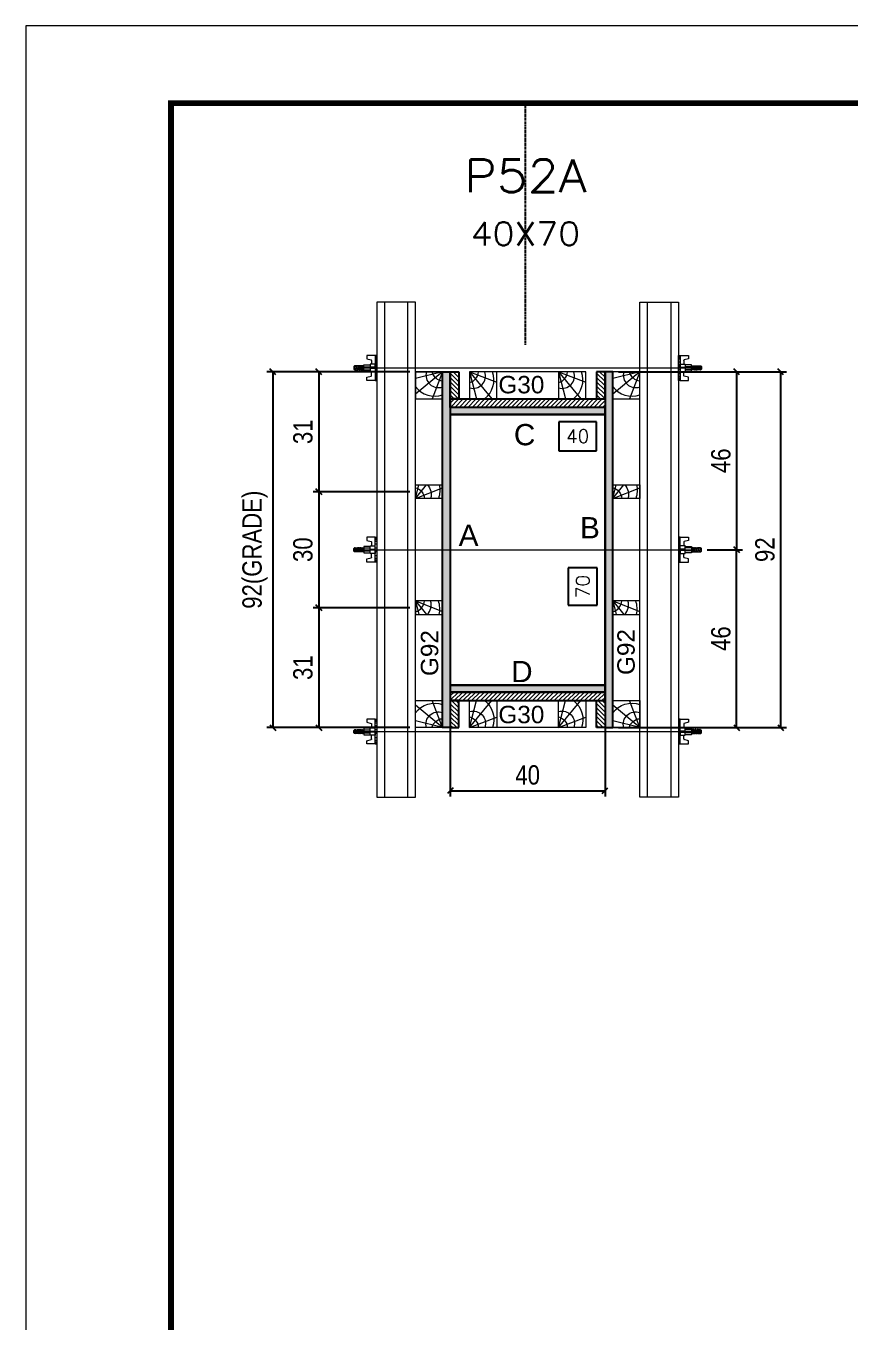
# Model space of a CAD drawing. Extents: x 2949 to 9203, y -16089 to 12527.
# Drawn here: x 2949 to 3375, y -8818 to -8148 of the extents above; entities that cross this region are included whole.
import ezdxf
from ezdxf.enums import TextEntityAlignment as Align

# ---------------------------------------------------------------- set-up
doc = ezdxf.new("R2010")
doc.units = 0
doc.linetypes.add('DASHED', pattern=[0.75, 0.5, -0.25])
doc.linetypes.add('HIDDEN', pattern=[0.375, 0.25, -0.125])
for name, color, linetype in [('CHAPA', 1, 'Continuous'), ('COTA', 241, 'Continuous'), ('MEIO_PONT', 93, 'Continuous'), ('Painéis', 200, 'Continuous'), ('SARRAFO', 251, 'Continuous'), ('Texto de Titulo', 7, 'Continuous'), ('Texto Qtd Sarr', 242, 'Continuous'), ('TEXTO_GERAL', 7, 'Continuous')]:
    doc.layers.add(name, color=color, linetype=linetype)
for name, color, linetype, lineweight in [('Folhas', 255, 'Continuous', 9), ('Hachura', 251, 'Continuous', 9), ('Madeira', 126, 'Continuous', 18), ('Perfil Metálico', 224, 'Continuous', 18), ('SARRAFO DE PRESSAO', 251, 'DASHED', 9), ('Texto Seção', 7, 'Continuous', 15)]:
    doc.layers.add(name, color=color, linetype=linetype, lineweight=lineweight)
doc.styles.add('ARIAL', font='arial.ttf')
doc.styles.add('COTA TECNICA 2X', font='techl___.ttf', dxfattribs={"height": 10})
doc.styles.add('ROMANS', font='romans.shx')
doc.styles.add('SANSSERIF', font='sas_____.pfb')
doc.dimstyles.new('SECAO PILAR', dxfattribs={"dimtxt": 10, "dimasz": 3, "dimexe": 3, "dimexo": 3, "dimgap": 3, "dimtad": 1, "dimdec": 1, "dimlfac": 0.5, "dimzin": 12, "dimdsep": 46, "dimtxsty": 'COTA TECNICA 2X', "dimblk1": 'OBLIQUE', "dimblk2": 'OBLIQUE', "dimsah": 1, "dimcen": 0.9, "dimclrd": 256, "dimclre": 256, "dimclrt": 256, "dimadec": 1, "dimazin": 3, "dimtfac": 1, "dimtdec": 1, "dimtmove": 0, "dimatfit": 3, "dimfxl": 1, "dimtolj": 1, "dimtzin": 12, "dimarcsym": 0})
doc.dimstyles.new('SECÇÃO 2', dxfattribs={"dimtxt": 7, "dimasz": 6, "dimexe": 0.18, "dimexo": 2, "dimgap": -4, "dimtad": 3, "dimdec": 1, "dimlfac": 0.5, "dimzin": 12, "dimdsep": 46, "dimtxsty": 'ROMANS', "dimblk": 'ARCHTICK', "dimcen": 0.09, "dimse1": 1, "dimse2": 1, "dimsd1": 1, "dimsd2": 1, "dimclrd": 180, "dimclre": 5, "dimclrt": 1, "dimadec": 0, "dimazin": 3, "dimtfac": 1, "dimtdec": 1, "dimtofl": 0, "dimtmove": 0, "dimatfit": 3, "dimldrblk": 'ARCHTICK', "dimfxl": 1, "dimtolj": 1, "dimtzin": 0, "dimarcsym": 0})

# ---------------------------------------------------------------- blocks, each defined once
blk = doc.blocks.new('9999999999')
at = {"layer": 'Folhas'}
blk.add_lwpolyline([(98138.98, 34190.21), (99623.98, 34190.21), (99623.98, 35240.21), (98138.98, 35240.21)], close=True, dxfattribs=at)
at = {"layer": 'Folhas', "color": 30, "const_width": 3}
blk.add_lwpolyline([(98213.98, 34230.21), (99583.98, 34230.21), (99583.98, 35200.21), (98213.98, 35200.21)], close=True, dxfattribs=at)
blk = doc.blocks.new('titulo1')
at = {"layer": 'Defpoints', "color": 252, "linetype": 'HIDDEN', "ltscale": 2}
blk.add_line((0, 0), (0, 125), dxfattribs=at)
at = {"layer": 'Defpoints', "style": 'ROMANS', "oblique": 15}
blk.add_attdef('FOLHA', text='', height=10, dxfattribs=at).set_placement((0, 15.58), align=Align.MIDDLE_CENTER)
at = {"layer": 'Texto Qtd Sarr', "color": 3, "style": 'ROMANS', "oblique": 15}
for tag, height, p in [('TITULO', 17, (0, 71.45)), ('SEÇÃO', 12, (0, 41.55))]:
    blk.add_attdef(tag, text='', height=height, dxfattribs=at).set_placement(p, align=Align.MIDDLE_CENTER)
blk = doc.blocks.new('*D2232')
at = {"layer": 'COTA', "color": 180, "lineweight": -2, "transparency": 16777216}
for p, q in [((3244.41, -8427.89), (3229.41, -8427.89)), ((3229.41, -8427.89), (3229.41, -8447.23)), ((3244.41, -8447.23), (3244.41, -8427.89)), ((3229.41, -8447.23), (3244.41, -8447.23))]:
    blk.add_line(p, q, dxfattribs=at)
at = {"layer": 'Defpoints', "color": 0, "transparency": 16777216}
for p in [(3168.41, -8348.49), (3168.41, -8488.49), (3248.41, -8488.49)]:
    blk.add_point(p, dxfattribs=at)
at = {"layer": 'COTA', "color": 1, "transparency": 16777216, "insert": (3236.91, -8437.56), "char_height": 7, "attachment_point": 5, "rotation": 90, "style": 'ROMANS'}
blk.add_mtext('\\A1;70', dxfattribs=at)
blk = doc.blocks.new('_ArchTick')
at = {"color": 0, "linetype": 'ByBlock', "const_width": 0.15}
blk.add_lwpolyline([(-0.5, -0.5), (0.5, 0.5)], dxfattribs=at)
blk = doc.blocks.new('_Oblique')
at = {"color": 0, "linetype": 'ByBlock', "lineweight": -2}
blk.add_line((-0.5, -0.5), (0.5, 0.5), dxfattribs=at)
blk = doc.blocks.new('*D2233')
at = {"layer": 'COTA', "lineweight": -2, "transparency": 16777216}
for p, q in [((3255.41, -8326.49), (3342.19, -8326.49)), ((3339.19, -8326.49), (3339.19, -8510.49)), ((3255.41, -8510.49), (3342.19, -8510.49))]:
    blk.add_line(p, q, dxfattribs=at)
at = {"layer": 'Defpoints', "color": 0, "transparency": 16777216}
for p in [(3252.41, -8326.49), (3252.41, -8510.49), (3339.19, -8510.49)]:
    blk.add_point(p, dxfattribs=at)
at = {"layer": 'COTA', "lineweight": -2, "transparency": 16777216, "xscale": 3, "yscale": 3, "zscale": 3}
for p, rotation in [((3339.19, -8326.49), 90), ((3339.19, -8510.49), 270)]:
    blk.add_blockref('_Oblique', p, dxfattribs=dict(at, rotation=rotation))
at = {"layer": 'COTA', "transparency": 16777216, "insert": (3331.1, -8418.49), "char_height": 10, "attachment_point": 5, "rotation": 90, "style": 'COTA TECNICA 2X'}
blk.add_mtext('\\A1;92', dxfattribs=at)
blk = doc.blocks.new('*D2234')
at = {"layer": 'COTA', "lineweight": -2, "transparency": 16777216}
for p, q in [((3289.41, -8326.49), (3319.42, -8326.49)), ((3316.42, -8326.49), (3316.42, -8418.49)), ((3301.21, -8418.49), (3319.42, -8418.49))]:
    blk.add_line(p, q, dxfattribs=at)
at = {"layer": 'Defpoints', "color": 0, "transparency": 16777216}
for p in [(3286.41, -8326.49), (3298.21, -8418.49), (3316.42, -8418.49)]:
    blk.add_point(p, dxfattribs=at)
at = {"layer": 'COTA', "lineweight": -2, "transparency": 16777216, "xscale": 3, "yscale": 3, "zscale": 3}
for p, rotation in [((3316.42, -8326.49), 90), ((3316.42, -8418.49), 270)]:
    blk.add_blockref('_Oblique', p, dxfattribs=dict(at, rotation=rotation))
at = {"layer": 'COTA', "transparency": 16777216, "insert": (3308.32, -8372.49), "char_height": 10, "attachment_point": 5, "rotation": 90, "style": 'COTA TECNICA 2X'}
blk.add_mtext('\\A1;46', dxfattribs=at)
blk = doc.blocks.new('*D2235')
at = {"layer": 'COTA', "lineweight": -2, "transparency": 16777216}
for p, q in [((3301.21, -8418.49), (3319.42, -8418.49)), ((3316.42, -8510.49), (3316.42, -8418.49)), ((3289.41, -8510.49), (3319.42, -8510.49))]:
    blk.add_line(p, q, dxfattribs=at)
at = {"layer": 'Defpoints', "color": 0, "transparency": 16777216}
for p in [(3298.21, -8418.49), (3316.42, -8418.49), (3286.41, -8510.49)]:
    blk.add_point(p, dxfattribs=at)
at = {"layer": 'COTA', "lineweight": -2, "transparency": 16777216, "xscale": 3, "yscale": 3, "zscale": 3}
for p, rotation in [((3316.42, -8418.49), 90), ((3316.42, -8510.49), 270)]:
    blk.add_blockref('_Oblique', p, dxfattribs=dict(at, rotation=rotation))
at = {"layer": 'COTA', "transparency": 16777216, "insert": (3308.32, -8464.49), "char_height": 10, "attachment_point": 5, "rotation": 90, "style": 'COTA TECNICA 2X'}
blk.add_mtext('\\A1;46', dxfattribs=at)
blk = doc.blocks.new('*D2236')
at = {"layer": 'COTA', "color": 180, "lineweight": -2, "transparency": 16777216}
for p, q in [((3243.91, -8352.28), (3224.58, -8352.28)), ((3224.58, -8352.28), (3224.58, -8367.28)), ((3243.91, -8367.28), (3243.91, -8352.28)), ((3224.58, -8367.28), (3243.91, -8367.28))]:
    blk.add_line(p, q, dxfattribs=at)
at = {"layer": 'Defpoints', "color": 0, "transparency": 16777216}
for p in [(3168.41, -8348.49), (3248.41, -8348.49), (3248.41, -8371.28)]:
    blk.add_point(p, dxfattribs=at)
at = {"layer": 'COTA', "color": 1, "transparency": 16777216, "insert": (3234.25, -8359.78), "char_height": 7, "attachment_point": 5, "style": 'ROMANS'}
blk.add_mtext('\\A1;40', dxfattribs=at)
blk = doc.blocks.new('PONTALETE')
at = {"layer": 'Madeira'}
for q in [(2.71, 7), (7, 5.76), (7, 1.74)]:
    blk.add_line((0, 0), q, dxfattribs=at)
blk.add_lwpolyline([(0, 0), (7, 0), (7, 7), (0, 7)], close=True, dxfattribs=at)
for centre, radius, start, end in [((2.04, 0.06), 6.23, 37.2818, 109.0913), ((1.09, 0.9), 3.19, 343.603, 109.9847), ((-0.21, -0.78), 3.09, 14.6322, 86.0383)]:
    blk.add_arc(centre, radius, start, end, dxfattribs=at)
blk = doc.blocks.new('*D2237')
at = {"layer": 'COTA', "lineweight": -2, "transparency": 16777216}
for p, q in [((3147.41, -8326.49), (3073.64, -8326.49)), ((3076.64, -8326.49), (3076.64, -8510.49)), ((3147.41, -8510.49), (3073.64, -8510.49))]:
    blk.add_line(p, q, dxfattribs=at)
at = {"layer": 'Defpoints', "color": 0, "transparency": 16777216}
for p in [(3150.41, -8326.49), (3076.64, -8510.49), (3150.41, -8510.49)]:
    blk.add_point(p, dxfattribs=at)
at = {"layer": 'COTA', "lineweight": -2, "transparency": 16777216, "xscale": 3, "yscale": 3, "zscale": 3}
for p, rotation in [((3076.64, -8326.49), 90), ((3076.64, -8510.49), 270)]:
    blk.add_blockref('_Oblique', p, dxfattribs=dict(at, rotation=rotation))
at = {"layer": 'COTA', "transparency": 16777216, "insert": (3067.42, -8418.49), "char_height": 10, "attachment_point": 5, "rotation": 90, "style": 'COTA TECNICA 2X'}
blk.add_mtext('\\A1;92(GRADE)', dxfattribs=at)
blk = doc.blocks.new('MEIO PONTALETE')
at = {"layer": 'Madeira'}
for q in [(2.71, 7), (3.5, 2.88), (3.5, 0.87)]:
    blk.add_line((0, 0), q, dxfattribs=at)
blk.add_lwpolyline([(0, 0), (3.5, 0), (3.5, 7), (0, 7)], close=True, dxfattribs=at)
for centre, radius, start, end in [((2.04, 0.06), 6.23, 76.4499, 109.0913), ((1.09, 0.9), 3.19, 40.9063, 109.9847), ((-0.21, -0.78), 3.09, 14.6322, 86.0383)]:
    blk.add_arc(centre, radius, start, end, dxfattribs=at)
blk = doc.blocks.new('*D2238')
at = {"layer": 'COTA', "lineweight": -2, "transparency": 16777216}
for p, q in [((3147.41, -8448.49), (3097.48, -8448.49)), ((3100.48, -8448.49), (3100.48, -8510.49)), ((3147.41, -8510.49), (3097.48, -8510.49))]:
    blk.add_line(p, q, dxfattribs=at)
at = {"layer": 'Defpoints', "color": 0, "transparency": 16777216}
for p in [(3150.41, -8448.49), (3100.48, -8510.49), (3150.41, -8510.49)]:
    blk.add_point(p, dxfattribs=at)
at = {"layer": 'COTA', "lineweight": -2, "transparency": 16777216, "xscale": 3, "yscale": 3, "zscale": 3}
for p, rotation in [((3100.48, -8448.49), 90), ((3100.48, -8510.49), 270)]:
    blk.add_blockref('_Oblique', p, dxfattribs=dict(at, rotation=rotation))
at = {"layer": 'COTA', "transparency": 16777216, "insert": (3092.26, -8479.49), "char_height": 10, "attachment_point": 5, "rotation": 90, "style": 'COTA TECNICA 2X'}
blk.add_mtext('\\A1;31', dxfattribs=at)
blk = doc.blocks.new('C')
at = {"layer": 'Hachura', "color": 0}
for p, q in [((0, 3.22), (0, -3.22)), ((0.45, 3.22), (0, 3.22)), ((0.46, 3.16), (0, 3.16)), ((0.46, 3.05), (0, 3.05)), ((0.46, 2.88), (0, 2.88)), ((0, 2.75), (0, -1.16)), ((0.46, 2.65), (0, 2.65)), ((0.46, 2.23), (0, 2.23)), ((0.46, 1.51), (0, 1.51)), ((0.39, 0.49), (0.17, 0.49)), ((0.45, -3.23), (0.45, 3.22)), ((0.45, 3.22), (2.58, 3.22)), ((1.74, 0.97), (0.45, 0.97)), ((1.45, 0.1), (0.45, 0.1)), ((1.35, 1.94), (1.35, 0.96)), ((2.58, 2.39), (1.47, 2.09)), ((1.74, -0.97), (1.74, 0.97)), ((1.74, 0.97), (1.74, 0.84)), ((1.74, 0.97), (1.74, 0.84)), ((1.74, 0.84), (3.35, 0.84)), ((3.35, 0.45), (1.74, 0.45)), ((2.58, 3.22), (2.58, 2.39)), ((3.32, 0.84), (3.32, -0.84)), ((3.35, 0.84), (3.35, -0.84)), ((3.68, 0.45), (3.35, 0.45)), ((3.84, -0.52), (3.35, 0.45)), ((3.35, 0.06), (3.67, -0.57)), ((3.68, 0.45), (4.16, -0.52)), ((3.72, 0.5), (4.25, -0.57)), ((4.37, -0.55), (3.83, 0.53)), ((4.15, 0.45), (3.93, 0.45)), ((4.42, -0.52), (3.93, 0.45)), ((4.15, 0.45), (4.26, 0.45)), ((4.26, 0.45), (4.74, -0.52)), ((4.3, 0.5), (4.83, -0.57)), ((4.95, -0.55), (4.41, 0.53)), ((4.51, 0.45), (4.84, 0.45)), ((5, -0.52), (4.51, 0.45)), ((4.84, 0.45), (5.32, -0.52)), ((4.88, 0.5), (5.41, -0.57)), ((5.53, -0.55), (4.99, 0.53)), ((5.58, -0.52), (5.09, 0.45)), ((5.42, 0.45), (5.09, 0.45)), ((5.58, -0.52), (5.09, 0.45)), ((5.42, 0.45), (5.74, -0.19)), ((5.46, 0.5), (5.74, -0.07)), ((5.74, 0.19), (5.57, 0.53)), ((5.74, 0.32), (5.68, 0.45)), ((5.68, 0.45), (5.74, 0.45)), ((5.74, 0.45), (5.9, 0.29)), ((5.74, 0.45), (5.74, -0.52)), ((5.9, -0.36), (5.9, 0.29)), ((0.45, 0), (0, 0)), ((0.46, -1.52), (0, -1.52)), ((0.46, -2.23), (0, -2.23)), ((0.46, -2.65), (0, -2.65)), ((0.46, -2.88), (0, -2.88)), ((0.46, -3.05), (0, -3.05)), ((0.46, -3.16), (0, -3.16)), ((0, -3.22), (2.57, -3.22)), ((0.08, -0.48), (0.29, -0.48)), ((0.29, -0.48), (0.4, -0.48)), ((0.45, 0), (0.45, -0.97)), ((0.45, -0.16), (1.45, -0.16)), ((0.45, -0.65), (0.45, -0.32)), ((0.45, -3.23), (0.45, -0.65)), ((0.45, -0.97), (1.74, -0.97)), ((1.35, -1.94), (1.35, -0.97)), ((2.58, -2.39), (1.47, -2.1)), ((3.35, -0.32), (1.74, -0.32)), ((3.35, -0.84), (1.74, -0.84)), ((2.58, -3.23), (2.58, -2.39)), ((3.35, -0.07), (3.58, -0.52)), ((3.35, -0.52), (3.58, -0.52)), ((3.84, -0.52), (4.16, -0.52)), ((4.42, -0.52), (4.74, -0.52)), ((4.63, -0.52), (4.74, -0.52)), ((5, -0.52), (5.32, -0.52)), ((5.58, -0.52), (5.74, -0.52)), ((5.74, -0.52), (5.9, -0.36)), ((5.74, -0.52), (5.74, -0.52))]:
    blk.add_line(p, q, dxfattribs=at)
for centre, radius, start, end in [((1.52, 1.94), 0.161, 104.7436, 180), ((1.44, -0.03), 0.129, 272.695, 87.305), ((3.81, 0.39), 0.143, 25.5688, 154.4312), ((4.39, 0.39), 0.143, 25.5688, 154.4312), ((4.97, 0.39), 0.143, 25.5688, 154.4312), ((5.55, 0.39), 0.143, 25.5688, 154.4312), ((0.17, -0.37), 0.174, 221.744, 317.8592), ((1.52, -1.94), 0.161, 180, 255.2564), ((3.71, -0.4), 0.174, 222.1408, 318.256), ((4.29, -0.4), 0.174, 222.1408, 318.256), ((4.87, -0.4), 0.174, 222.1408, 318.256), ((5.45, -0.4), 0.174, 222.1408, 318.256), ((5.61, -0.4), 0.174, 317.8592, 318.256)]:
    blk.add_arc(centre, radius, start, end, dxfattribs=at)
blk = doc.blocks.new('*D2239')
at = {"layer": 'COTA', "lineweight": -2, "transparency": 16777216}
for p, q in [((3147.41, -8326.49), (3097.48, -8326.49)), ((3100.48, -8326.49), (3100.48, -8388.49)), ((3147.41, -8388.49), (3097.48, -8388.49))]:
    blk.add_line(p, q, dxfattribs=at)
at = {"layer": 'Defpoints', "color": 0, "transparency": 16777216}
for p in [(3150.41, -8326.49), (3100.48, -8388.49), (3150.41, -8388.49)]:
    blk.add_point(p, dxfattribs=at)
at = {"layer": 'COTA', "lineweight": -2, "transparency": 16777216, "xscale": 3, "yscale": 3, "zscale": 3}
for p, rotation in [((3100.48, -8326.49), 90), ((3100.48, -8388.49), 270)]:
    blk.add_blockref('_Oblique', p, dxfattribs=dict(at, rotation=rotation))
at = {"layer": 'COTA', "transparency": 16777216, "insert": (3092.26, -8357.49), "char_height": 10, "attachment_point": 5, "rotation": 90, "style": 'COTA TECNICA 2X'}
blk.add_mtext('\\A1;31', dxfattribs=at)
blk = doc.blocks.new('*D2240')
at = {"layer": 'COTA', "lineweight": -2, "transparency": 16777216}
for p, q in [((3147.41, -8388.49), (3097.48, -8388.49)), ((3100.48, -8388.49), (3100.48, -8448.49)), ((3147.41, -8448.49), (3097.48, -8448.49))]:
    blk.add_line(p, q, dxfattribs=at)
at = {"layer": 'Defpoints', "color": 0, "transparency": 16777216}
for p in [(3150.41, -8388.49), (3100.48, -8448.49), (3150.41, -8448.49)]:
    blk.add_point(p, dxfattribs=at)
at = {"layer": 'COTA', "lineweight": -2, "transparency": 16777216, "xscale": 3, "yscale": 3, "zscale": 3}
for p, rotation in [((3100.48, -8388.49), 90), ((3100.48, -8448.49), 270)]:
    blk.add_blockref('_Oblique', p, dxfattribs=dict(at, rotation=rotation))
at = {"layer": 'COTA', "transparency": 16777216, "insert": (3092.26, -8418.49), "char_height": 10, "attachment_point": 5, "rotation": 90, "style": 'COTA TECNICA 2X'}
blk.add_mtext('\\A1;30', dxfattribs=at)
blk = doc.blocks.new('*D2256')
at = {"layer": 'COTA', "lineweight": -2, "transparency": 16777216}
for p, q in [((3168.41, -8495.09), (3168.41, -8546.13)), ((3248.41, -8495.09), (3248.41, -8546.13)), ((3168.41, -8543.13), (3248.41, -8543.13))]:
    blk.add_line(p, q, dxfattribs=at)
at = {"layer": 'Defpoints', "color": 0, "transparency": 16777216}
for p in [(3168.41, -8492.09), (3248.41, -8492.09), (3248.41, -8543.13)]:
    blk.add_point(p, dxfattribs=at)
at = {"layer": 'COTA', "lineweight": -2, "transparency": 16777216, "xscale": 3, "yscale": 3, "zscale": 3, "rotation": 180}
blk.add_blockref('_Oblique', (3168.41, -8543.13), dxfattribs=at)
at = {"layer": 'COTA', "lineweight": -2, "transparency": 16777216, "xscale": 3, "yscale": 3, "zscale": 3}
blk.add_blockref('_Oblique', (3248.41, -8543.13), dxfattribs=at)
at = {"layer": 'COTA', "transparency": 16777216, "insert": (3208.41, -8535.03), "char_height": 10, "attachment_point": 5, "style": 'COTA TECNICA 2X'}
blk.add_mtext('\\A1;40', dxfattribs=at)

msp = doc.modelspace()

# ---------------------------------------------------------------- hatches: boundary and pattern name
at = {"layer": 'Hachura'}
h = msp.add_hatch(color=256, dxfattribs=at)
h.dxf.hatch_style = 1
h.paths.add_polyline_path([(3168.41, -8510.49), (3164.41, -8510.49), (3164.41, -8326.49), (3168.41, -8326.49)])
h = msp.add_hatch(color=256, dxfattribs=at)
h.dxf.hatch_style = 1
h.paths.add_polyline_path([(3168.41, -8510.49), (3164.41, -8510.49), (3164.41, -8326.49), (3168.41, -8326.49)])
h = msp.add_hatch(dxfattribs=at)
h.set_pattern_fill('ANSI31', color=256, scale=0.5, angle=90, style=0)
h.set_pattern_definition([(135, (-19722.9938, 797.4608), (-1.12253202, -1.12253202), [])])
h.paths.add_polyline_path([(3168.41, -8340.49), (3172.81, -8340.49), (3172.81, -8326.49), (3168.41, -8326.49)])
h = msp.add_hatch(dxfattribs=at)
h.set_pattern_fill('ANSI31', color=256, scale=0.5, angle=90, style=0)
h.set_pattern_definition([(135, (-19680.9938, 797.4608), (-1.12253202, -1.12253202), [])])
h.paths.add_polyline_path([(3248.41, -8340.49), (3244.01, -8340.49), (3244.01, -8326.49), (3248.41, -8326.49)])
h = msp.add_hatch(color=256, dxfattribs=at)
h.dxf.hatch_style = 1
h.paths.add_polyline_path([(3248.41, -8510.49), (3252.41, -8510.49), (3252.41, -8326.49), (3248.41, -8326.49)])
h = msp.add_hatch(color=256, dxfattribs=at)
h.dxf.hatch_style = 1
h.paths.add_polyline_path([(3248.41, -8510.49), (3252.41, -8510.49), (3252.41, -8326.49), (3248.41, -8326.49)])
h = msp.add_hatch(dxfattribs=at)
h.set_pattern_fill('ANSI31', color=256, scale=0.5, style=0)
h.set_pattern_definition([(45, (12342.3662, 14584.5172), (-1.12253202, 1.12253202), [])])
h.paths.add_polyline_path([(3248.41, -8344.89), (3248.41, -8340.49), (3168.41, -8340.49), (3168.41, -8344.89)])
h = msp.add_hatch(color=256, dxfattribs=at)
h.dxf.hatch_style = 1
h.paths.add_polyline_path([(3168.41, -8344.89), (3168.41, -8348.49), (3248.41, -8348.49), (3248.41, -8344.89)])
h = msp.add_hatch(color=256, dxfattribs=at)
h.dxf.hatch_style = 1
h.paths.add_polyline_path([(3168.41, -8344.89), (3168.41, -8348.49), (3248.41, -8348.49), (3248.41, -8344.89)])
h = msp.add_hatch(color=256, dxfattribs=at)
h.dxf.hatch_style = 1
h.paths.add_polyline_path([(3168.41, -8488.49), (3168.41, -8492.09), (3248.41, -8492.09), (3248.41, -8488.49)])
h = msp.add_hatch(color=256, dxfattribs=at)
h.dxf.hatch_style = 1
h.paths.add_polyline_path([(3168.41, -8488.49), (3168.41, -8492.09), (3248.41, -8492.09), (3248.41, -8488.49)])
h = msp.add_hatch(dxfattribs=at)
h.set_pattern_fill('ANSI31', color=256, scale=0.5, style=0)
h.set_pattern_definition([(45, (12342.3662, 14610.5172), (-1.12253202, 1.12253202), [])])
h.paths.add_polyline_path([(3248.41, -8492.09), (3248.41, -8496.49), (3168.41, -8496.49), (3168.41, -8492.09)])
h = msp.add_hatch(dxfattribs=at)
h.set_pattern_fill('ANSI31', color=256, scale=0.5, angle=90, style=0)
h.set_pattern_definition([(135, (-19722.9938, 992.4608), (-1.12253202, -1.12253202), [])])
h.paths.add_polyline_path([(3168.41, -8496.49), (3172.81, -8496.49), (3172.81, -8510.49), (3168.41, -8510.49)])
h = msp.add_hatch(dxfattribs=at)
h.set_pattern_fill('ANSI31', color=256, scale=0.5, angle=90, style=0)
h.set_pattern_definition([(135, (-19680.9938, 992.4608), (-1.12253202, -1.12253202), [])])
h.paths.add_polyline_path([(3248.41, -8496.49), (3244.01, -8496.49), (3244.01, -8510.49), (3248.41, -8510.49)])

# ---------------------------------------------------------------- linework, layer by layer
at = {"layer": 'CHAPA'}
for points in [[(3168.41, -8510.49), (3164.41, -8510.49), (3164.41, -8326.49), (3168.41, -8326.49)], [(3168.41, -8510.49), (3164.41, -8510.49), (3164.41, -8326.49), (3168.41, -8326.49)], [(3248.41, -8510.49), (3252.41, -8510.49), (3252.41, -8326.49), (3248.41, -8326.49)], [(3248.41, -8510.49), (3252.41, -8510.49), (3252.41, -8326.49), (3248.41, -8326.49)], [(3168.41, -8344.89), (3168.41, -8348.49), (3248.41, -8348.49), (3248.41, -8344.89)], [(3168.41, -8344.89), (3168.41, -8348.49), (3248.41, -8348.49), (3248.41, -8344.89)], [(3168.41, -8488.49), (3168.41, -8492.09), (3248.41, -8492.09), (3248.41, -8488.49)], [(3168.41, -8488.49), (3168.41, -8492.09), (3248.41, -8492.09), (3248.41, -8488.49)]]:
    msp.add_lwpolyline(points, close=True, dxfattribs=at)
at = {"layer": 'Hachura'}
for p, q in [((3119.61, -8324.49), (3293.41, -8324.48)), ((3119.61, -8418.49), (3293.41, -8418.5)), ((3119.61, -8512.49), (3293.41, -8512.5))]:
    msp.add_line(p, q, dxfattribs=at)
at = {"layer": 'Madeira'}
for points in [[(3164.41, -8510.49), (3150.41, -8510.49), (3150.41, -8326.49), (3164.41, -8326.49)], [(3178.42, -8326.49), (3178.42, -8340.49), (3238.41, -8340.49), (3238.41, -8326.49)], [(3252.41, -8510.49), (3266.41, -8510.49), (3266.41, -8326.49), (3252.41, -8326.49)], [(3178.42, -8510.49), (3178.42, -8496.49), (3238.41, -8496.49), (3238.41, -8510.49)]]:
    msp.add_lwpolyline(points, close=True, dxfattribs=at)
at = {"layer": 'Painéis'}
msp.add_lwpolyline([(3248.41, -8348.49), (3168.41, -8348.49), (3168.41, -8488.49), (3248.41, -8488.49)], close=True, dxfattribs=at)
at = {"layer": 'Perfil Metálico'}
for points in [[(3130.41, -8546.49), (3150.41, -8546.49), (3150.41, -8290.49), (3130.41, -8290.49)], [(3146.41, -8290.49), (3134.41, -8290.49), (3134.41, -8546.49), (3146.41, -8546.49)], [(3286.41, -8546.49), (3266.41, -8546.49), (3266.41, -8290.49), (3286.41, -8290.49)], [(3270.41, -8290.49), (3282.41, -8290.49), (3282.41, -8546.49), (3270.41, -8546.49)]]:
    msp.add_lwpolyline(points, close=True, dxfattribs=at)
at = {"layer": 'SARRAFO'}
for points in [[(3172.81, -8326.49), (3172.81, -8340.49), (3168.41, -8340.49), (3168.41, -8326.49)], [(3244.01, -8326.49), (3244.01, -8340.49), (3248.41, -8340.49), (3248.41, -8326.49)], [(3168.41, -8340.49), (3248.41, -8340.49), (3248.41, -8344.89), (3168.41, -8344.89)], [(3168.41, -8496.49), (3248.41, -8496.49), (3248.41, -8492.09), (3168.41, -8492.09)], [(3172.81, -8510.49), (3172.81, -8496.49), (3168.41, -8496.49), (3168.41, -8510.49)], [(3244.01, -8510.49), (3244.01, -8496.49), (3248.41, -8496.49), (3248.41, -8510.49)]]:
    msp.add_lwpolyline(points, close=True, dxfattribs=at)

# ---------------------------------------------------------------- block references
at = {"layer": 'Hachura', "linetype": 'Continuous', "yscale": 2, "zscale": 2, "rotation": 180}
for p, xscale in [((3130.41, -8324.49), 2), ((3286.41, -8324.49), -2)]:
    msp.add_blockref('C', p, dxfattribs=dict(at, xscale=xscale))
at = {"layer": 'Hachura', "linetype": 'Continuous', "yscale": 2, "zscale": 2}
for p, xscale in [((3130.41, -8418.49), -2), ((3286.41, -8418.49), 2), ((3130.41, -8512.49), -2), ((3286.41, -8512.49), 2)]:
    msp.add_blockref('C', p, dxfattribs=dict(at, xscale=xscale))
at = {"layer": 'MEIO_PONT'}
for name, p, xscale, yscale, zscale, rotation in [('PONTALETE', (3164.41, -8326.49), 2, 2, 2, 180), ('PONTALETE', (3178.42, -8326.49), 2, 2, 2, 270), ('PONTALETE', (3224.41, -8326.49), 2, 2, 2, 270), ('PONTALETE', (3266.41, -8326.49), 2, 2, 2, 180), ('MEIO PONTALETE', (3150.41, -8391.99), -1.999999997962732, 1.999999997962732, 1.999999997962732, 270), ('MEIO PONTALETE', (3252.41, -8391.99), -1.999999997962732, 1.999999997962732, 1.999999997962732, 270), ('MEIO PONTALETE', (3150.41, -8444.99), 1.999999997962732, 1.999999997962732, 1.999999997962732, 270), ('MEIO PONTALETE', (3252.41, -8444.99), 1.999999997962732, 1.999999997962732, 1.999999997962732, 270), ('PONTALETE', (3178.42, -8510.49), -2, 2, 2, 270), ('PONTALETE', (3224.41, -8510.49), -2, 2, 2, 270)]:
    msp.add_blockref(name, p, dxfattribs=dict(at, xscale=xscale, yscale=yscale, zscale=zscale, rotation=rotation))
at = {"layer": 'MEIO_PONT', "xscale": -2, "yscale": 2, "zscale": 2}
for p in [(3164.41, -8510.49), (3266.41, -8510.49)]:
    msp.add_blockref('PONTALETE', p, dxfattribs=at)
at = {"layer": 'SARRAFO DE PRESSAO', "color": 6, "linetype": 'ByBlock'}
msp.add_blockref('9999999999', (-95189.94, -43387.82), dxfattribs=at)
at = {"layer": 'Texto Seção'}
ref = msp.add_blockref('titulo1', (3207.24, -8312.62), dxfattribs=at)
ref.add_attrib('TITULO', 'P52A', dxfattribs={"layer": 'Texto de Titulo', "color": 7, "height": 17, "style": 'ROMANS', "width": 1.1}).set_placement((3207.24, -8225.12), align=Align.MIDDLE_CENTER)
ref.add_attrib('SEÇÃO', '40X70', dxfattribs={"layer": 'Texto de Titulo', "color": 7, "height": 12, "style": 'ROMANS', "width": 1.1}).set_placement((3207.24, -8255.12), align=Align.MIDDLE_CENTER)

# ---------------------------------------------------------------- texts
at = {"layer": 'TEXTO_GERAL', "style": 'ARIAL'}
for s, p in [('C', (3206.82, -8358.99)), ('A', (3177.87, -8411.04)), ('B', (3240.59, -8407.13)), ('D', (3205.42, -8481.49))]:
    msp.add_text(s, height=11, dxfattribs=at).set_placement(p, align=Align.MIDDLE_CENTER)
at = {"layer": 'TEXTO_GERAL', "color": 0, "linetype": 'Continuous', "style": 'SANSSERIF'}
for p in [(3157.69, -8483.83), (3259.25, -8483.28)]:
    msp.add_text('G92', height=9, rotation=90, dxfattribs=at).set_placement(p, align=Align.MIDDLE_LEFT)
at = {"layer": 'TEXTO_GERAL', "color": 0, "linetype": 'Continuous', "char_height": 9, "width": 285.3299, "style": 'SANSSERIF'}
for insert, attachment_point in [((3193.27, -8328.63), 1), ((3193.27, -8508.35), 7)]:
    msp.add_mtext('G30', dxfattribs=dict(at, insert=insert, attachment_point=attachment_point))

# ---------------------------------------------------------------- dimensions: what is measured, and where the dimension line sits
at = {"layer": 'COTA'}
dim = msp.add_linear_dim(base=(3076.64, -8510.49), p1=(3150.41, -8326.49), p2=(3150.41, -8510.49), angle=270, text='<>(GRADE)', dimstyle='SECAO PILAR', dxfattribs=at)
dim.commit()
dim.dimension.update_dxf_attribs({"geometry": '*D2237', "text_midpoint": (3067.42, -8418.49)})
for base, p1, p2, angle, picture, middle in [((3100.48, -8388.49), (3150.41, -8326.49), (3150.41, -8388.49), 270, '*D2239', (3092.26, -8357.49)), ((3339.19, -8510.49), (3252.41, -8326.49), (3252.41, -8510.49), 270, '*D2233', (3331.1, -8418.49)), ((3316.42, -8418.49), (3286.41, -8326.49), (3298.21, -8418.49), 270, '*D2234', (3308.32, -8372.49)), ((3100.48, -8448.49), (3150.41, -8388.49), (3150.41, -8448.49), 270, '*D2240', (3092.26, -8418.49)), ((3316.42, -8418.49), (3286.41, -8510.49), (3298.21, -8418.49), 90, '*D2235', (3308.32, -8464.49)), ((3100.48, -8510.49), (3150.41, -8448.49), (3150.41, -8510.49), 270, '*D2238', (3092.26, -8479.49))]:
    dim = msp.add_linear_dim(base=base, p1=p1, p2=p2, angle=angle, dimstyle='SECAO PILAR', dxfattribs=at)
    dim.commit()
    dim.dimension.update_dxf_attribs({"geometry": picture, "text_midpoint": middle})
dim = msp.add_linear_dim(base=(3248.41, -8488.49), p1=(3168.41, -8348.49), p2=(3168.41, -8488.49), angle=270, dimstyle='SECÇÃO 2', dxfattribs=at)
dim.commit()
dim.dimension.update_dxf_attribs({"geometry": '*D2232', "text_midpoint": (3248.41, -8437.56), "dimtype": 160})
dim = msp.add_linear_dim(base=(3248.41, -8371.28), p1=(3168.41, -8348.49), p2=(3248.41, -8348.49), dimstyle='SECÇÃO 2', dxfattribs=at)
dim.commit()
dim.dimension.update_dxf_attribs({"geometry": '*D2236', "text_midpoint": (3234.25, -8371.28), "dimtype": 160})
dim = msp.add_linear_dim(base=(3248.41, -8543.13), p1=(3168.41, -8492.09), p2=(3248.41, -8492.09), dimstyle='SECAO PILAR', dxfattribs=at)
dim.commit()
dim.dimension.update_dxf_attribs({"geometry": '*D2256', "text_midpoint": (3208.41, -8535.03)})

doc.saveas('drawing.dxf')
